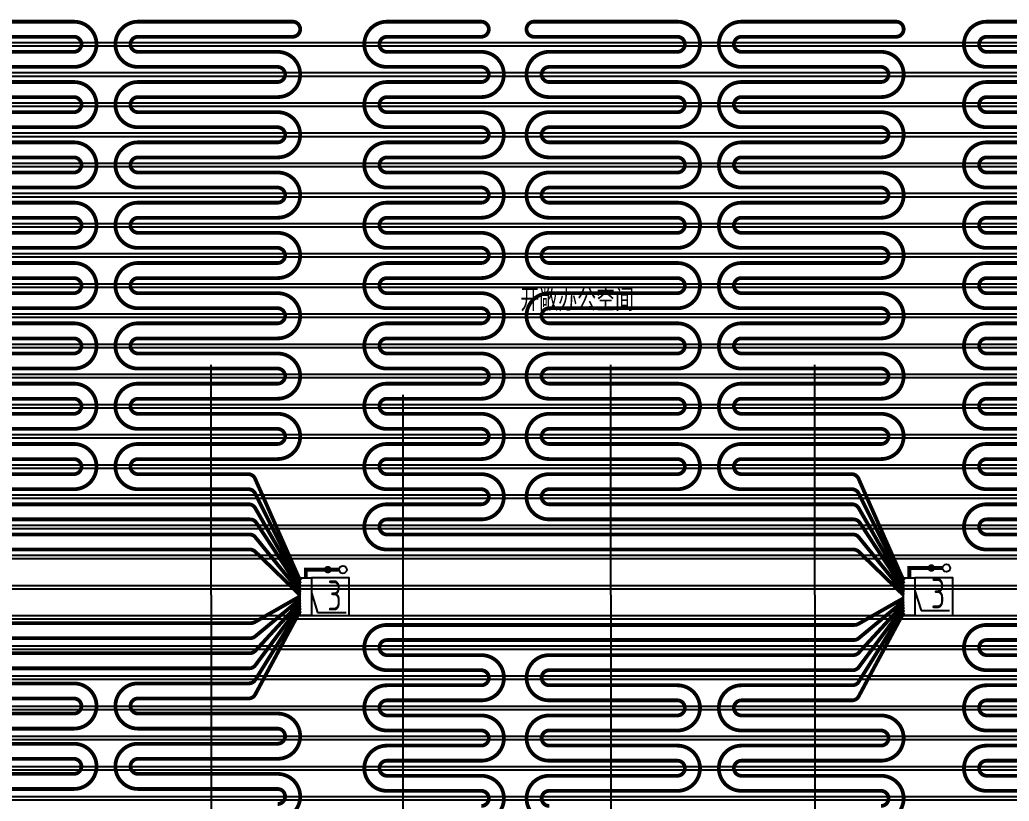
# Model space of a CAD drawing. Extents: x 2430460 to 2514560, y -608375 to -364775.
# Drawn here: x 2463365 to 2476481, y -463306 to -452943 of the extents above; entities that cross this region are included whole.
import ezdxf

# ---------------------------------------------------------------- set-up
doc = ezdxf.new("R2010")
doc.units = 0
doc.header["$LTSCALE"] = 1000
doc.header["$MEASUREMENT"] = 0
doc.linetypes.add('DASH', pattern=[0.35, 0.25, -0.1])
doc.layers.add('A-FLOR-IDEN', color=7, linetype='Continuous', lineweight=20)
for name, color, linetype in [('COLUMN', 9, 'Continuous'), ('EQ-采暖分集水器', 7, 'Continuous'), ('PIPE-地暖供', 4, 'Continuous'), ('PIPE-暖供水', 3, 'Continuous'), ('VPIPE-暖供水', 3, 'Continuous'), ('VPIPE-暖回水', 2, 'Continuous'), ('木龙骨', 23, 'Continuous')]:
    doc.layers.add(name, color=color, linetype=linetype)
doc.styles.add('26#标准$0$TSSD_REIN', font='Tssdeng.shx', dxfattribs={"width": 0.7, "bigfont": 'tssdchn.shx'})
doc.styles.add('ROS', font='simhei.ttf', dxfattribs={"width": 0.7})

# ---------------------------------------------------------------- blocks, each defined once
blk = doc.blocks.new('_FZHK')
blk.add_lwpolyline([(-0.5, -0.5), (0.5, -0.5), (0.5, 0.5), (-0.5, 0.5)], close=True)
blk = doc.blocks.new('A$C5D18424C')
at = {"layer": 'COLUMN', "xscale": 499.999023350887, "yscale": 500, "zscale": 500, "rotation": 90}
for p in [(-16300, 3310), (-8300, 3310)]:
    blk.add_blockref('_FZHK', p, dxfattribs=at)
at = {"layer": 'A-FLOR-IDEN', "style": 'ROS', "width": 0.7}
blk.add_text('开敞办公空间', height=262.87, dxfattribs=at).set_placement((-13781.3, 7125.8))

msp = doc.modelspace()

# ---------------------------------------------------------------- hatches: boundary and pattern name
at = {"layer": 'PIPE-暖供水', "linetype": 'Continuous'}
for points in [[(2467157, -460234.6), (2467157, -460209.6), (2467132, -460209.6)], [(2467157, -460234.6), (2467132, -460234.6), (2467132, -460209.6)], [(2475157, -460213.4), (2475157, -460188.4), (2475132, -460188.4)], [(2475157, -460213.4), (2475132, -460213.4), (2475132, -460188.4)]]:
    msp.add_hatch(color=256, dxfattribs=at).paths.add_polyline_path(points)
at = {"layer": 'VPIPE-暖回水', "linetype": 'DASH'}
for points in [[(2467498.9, -460234.6), (2467497.8, -460224.2), (2467494.6, -460214.3), (2467489.3, -460205.2), (2467482.3, -460197.5), (2467473.9, -460191.3), (2467464.3, -460187.1), (2467454.1, -460184.9), (2467443.7, -460184.9), (2467433.4, -460187.1), (2467423.9, -460191.3), (2467415.4, -460197.5), (2467408.4, -460205.2), (2467403.2, -460214.3), (2467400, -460224.2), (2467398.9, -460234.6), (2467400, -460245), (2467403.2, -460255), (2467408.4, -460264), (2467415.4, -460271.8), (2467423.9, -460277.9), (2467433.4, -460282.2), (2467443.7, -460284.3), (2467454.1, -460284.3), (2467464.3, -460282.2), (2467473.9, -460277.9), (2467482.3, -460271.8), (2467489.3, -460264), (2467494.6, -460255), (2467497.8, -460245)], [(2475498.9, -460213.4), (2475497.8, -460203), (2475494.6, -460193.1), (2475489.3, -460184.1), (2475482.3, -460176.3), (2475473.9, -460170.1), (2475464.3, -460165.9), (2475454.1, -460163.7), (2475443.7, -460163.7), (2475433.4, -460165.9), (2475423.9, -460170.1), (2475415.4, -460176.3), (2475408.4, -460184.1), (2475403.2, -460193.1), (2475400, -460203), (2475398.9, -460213.4), (2475400, -460223.8), (2475403.2, -460233.8), (2475408.4, -460242.8), (2475415.4, -460250.6), (2475423.9, -460256.7), (2475433.4, -460261), (2475443.7, -460263.2), (2475454.1, -460263.2), (2475464.3, -460261), (2475473.9, -460256.7), (2475482.3, -460250.6), (2475489.3, -460242.8), (2475494.6, -460233.8), (2475497.8, -460223.8)]]:
    msp.add_hatch(color=256, dxfattribs=at).paths.add_polyline_path(points)

# ---------------------------------------------------------------- linework, layer by layer
for p, q in [((2465913.9, -469539.5), (2465902.6, -457518.3)), ((2471211.2, -469539.5), (2471199.9, -457518.3)), ((2473913.9, -469539.5), (2473902.6, -457518.3)), ((2468448.3, -469539.5), (2468448.3, -457918.3)), ((2475232, -460514.4), (2475312.2, -460774.8)), ((2475232, -460514.4), (2475312.2, -460774.8)), ((2467232, -460543.3), (2467312.2, -460803.7)), ((2467232, -460543.3), (2467312.2, -460803.7)), ((2475312.2, -460774.8), (2475690.4, -460774.8)), ((2475312.2, -460774.8), (2475690.4, -460774.8)), ((2467312.2, -460803.7), (2467690.4, -460803.7)), ((2467312.2, -460803.7), (2467690.4, -460803.7))]:
    msp.add_line(p, q)
at = {"layer": 'EQ-采暖分集水器'}
for p, q in [((2467082, -460843.3), (2467082, -460343.3)), ((2467082, -460343.3), (2467232, -460343.3)), ((2467082, -460843.3), (2467082, -460343.3)), ((2467082, -460343.3), (2467232, -460343.3)), ((2467082, -460843.3), (2467082, -460343.3)), ((2467082, -460343.3), (2467232, -460343.3)), ((2467082, -460843.3), (2467082, -460343.3)), ((2467082, -460343.3), (2467232, -460343.3)), ((2467232, -460343.3), (2467232, -460843.3)), ((2467232, -460343.3), (2467232, -460843.3)), ((2467232, -460343.3), (2467232, -460843.3)), ((2467232, -460343.3), (2467232, -460843.3)), ((2475082, -460843.3), (2475082, -460343.3)), ((2475082, -460343.3), (2475232, -460343.3)), ((2475082, -460843.3), (2475082, -460343.3)), ((2475082, -460343.3), (2475232, -460343.3)), ((2475082, -460843.3), (2475082, -460343.3)), ((2475082, -460343.3), (2475232, -460343.3)), ((2475082, -460843.3), (2475082, -460343.3)), ((2475082, -460343.3), (2475232, -460343.3)), ((2475232, -460343.3), (2475232, -460843.3)), ((2475232, -460343.3), (2475232, -460843.3)), ((2475232, -460343.3), (2475232, -460843.3)), ((2475232, -460343.3), (2475232, -460843.3)), ((2467232, -460843.3), (2467082, -460843.3)), ((2467232, -460843.3), (2467082, -460843.3)), ((2467232, -460843.3), (2467082, -460843.3)), ((2467232, -460843.3), (2467082, -460843.3)), ((2475232, -460843.3), (2475082, -460843.3)), ((2475232, -460843.3), (2475082, -460843.3)), ((2475232, -460843.3), (2475082, -460843.3)), ((2475232, -460843.3), (2475082, -460843.3))]:
    msp.add_line(p, q, dxfattribs=at)
at = {"layer": 'PIPE-地暖供', "const_width": 50}
for points in [[(2462182, -452968.3), (2464082, -452968.3, -0.4142136), (2464382, -453268.3, -0.4142136), (2464082, -453568.3), (2462382, -453568.3, 0.4142136)], [(2467082, -460420.2), (2466484.9, -459223.6, 0.2842915), (2466395.4, -459168.3), (2464932, -459168.3, -0.4142136), (2464632, -458868.3, -0.4142136), (2464932, -458568.3), (2466782, -458568.3, 0.4142136), (2466882, -458468.3, 0.4142136), (2466782, -458368.3), (2464932, -458368.3, -0.4142136), (2464632, -458068.3, -0.4142136), (2464932, -457768.3), (2466782, -457768.3, 0.4142136), (2466882, -457668.3, 0.4142136), (2466782, -457568.3), (2464932, -457568.3, -0.4142136), (2464632, -457268.3, -0.4142136), (2464932, -456968.3), (2466782, -456968.3, 0.4142136), (2466882, -456868.3, 0.4142136), (2466782, -456768.3), (2464932, -456768.3, -0.4142136), (2464632, -456468.3, -0.4142136), (2464932, -456168.3), (2466782, -456168.3, 0.4142136), (2466882, -456068.3, 0.4142136), (2466782, -455968.3), (2464932, -455968.3, -0.4142136), (2464632, -455668.3, -0.4142136), (2464932, -455368.3), (2466782, -455368.3, 0.4142136), (2466882, -455268.3, 0.4142136), (2466782, -455168.3), (2464932, -455168.3, -0.4142136), (2464632, -454868.3, -0.4142136), (2464932, -454568.3), (2466782, -454568.3, 0.4142136), (2466882, -454468.3, 0.4142136), (2466782, -454368.3), (2464932, -454368.3, -0.4142136), (2464632, -454068.3, -0.4142136), (2464932, -453768.3), (2466782, -453768.3, 0.4142136), (2466882, -453668.3, 0.4142136), (2466782, -453568.3), (2464932, -453568.3, -0.4142136), (2464632, -453268.3, -0.4142136), (2464932, -452968.3), (2466982, -452968.3, -0.4142136), (2467082, -453068.3), (2467082, -453068.3, -0.4142136), (2466982, -453168.3), (2464932, -453168.3, 0.4142136), (2464832, -453268.3, 0.4142136), (2464932, -453368.3), (2466782, -453368.3, -0.4142136), (2467082, -453668.3, -0.4142136), (2466782, -453968.3), (2464932, -453968.3, 0.4142136), (2464832, -454068.3, 0.4142136), (2464932, -454168.3), (2466782, -454168.3, -0.4142136), (2467082, -454468.3, -0.4142136), (2466782, -454768.3), (2464932, -454768.3, 0.4142136), (2464832, -454868.3, 0.4142136), (2464932, -454968.3), (2466782, -454968.3, -0.4142136), (2467082, -455268.3, -0.4142136), (2466782, -455568.3), (2464932, -455568.3, 0.4142136), (2464832, -455668.3, 0.4142136), (2464932, -455768.3), (2466782, -455768.3, -0.4142136), (2467082, -456068.3, -0.4142136), (2466782, -456368.3), (2464932, -456368.3, 0.4142136), (2464832, -456468.3, 0.4142136), (2464932, -456568.3), (2466782, -456568.3, -0.4142136), (2467082, -456868.3, -0.4142136), (2466782, -457168.3), (2464932, -457168.3, 0.4142136), (2464832, -457268.3, 0.4142136), (2464932, -457368.3), (2466782, -457368.3, -0.4142136), (2467082, -457668.3, -0.4142136), (2466782, -457968.3), (2464932, -457968.3, 0.4142136), (2464832, -458068.3, 0.4142136), (2464932, -458168.3), (2466782, -458168.3, -0.4142136), (2467082, -458468.3, -0.4142136), (2466782, -458768.3), (2464932, -458768.3, 0.4142136), (2464832, -458868.3, 0.4142136), (2464932, -458968.3), (2466392.1, -458968.3, -0.2969502), (2466483.6, -459027.8), (2467082, -460381.7)], [(2475082, -460574), (2474486.4, -459996.5, 0.1949108), (2474416.7, -459968.3), (2468232, -459968.3, -0.4142136), (2467932, -459668.3, -0.4142136), (2468232, -459368.3), (2469482, -459368.3, 0.4142136), (2469582, -459268.3, 0.4142136), (2469482, -459168.3), (2468232, -459168.3, -0.4142136), (2467932, -458868.3, -0.4142136), (2468232, -458568.3), (2469482, -458568.3, 0.4142136), (2469582, -458468.3, 0.4142136), (2469482, -458368.3), (2468232, -458368.3, -0.4142136), (2467932, -458068.3, -0.4142136), (2468232, -457768.3), (2469482, -457768.3, 0.4142136), (2469582, -457668.3, 0.4142136), (2469482, -457568.3), (2468232, -457568.3, -0.4142136), (2467932, -457268.3, -0.4142136), (2468232, -456968.3), (2469482, -456968.3, 0.4142136), (2469582, -456868.3, 0.4142136), (2469482, -456768.3), (2468232, -456768.3, -0.4142136), (2467932, -456468.3, -0.4142136), (2468232, -456168.3), (2469482, -456168.3, 0.4142136), (2469582, -456068.3, 0.4142136), (2469482, -455968.3), (2468232, -455968.3, -0.4142136), (2467932, -455668.3, -0.4142136), (2468232, -455368.3), (2469482, -455368.3, 0.4142136), (2469582, -455268.3, 0.4142136), (2469482, -455168.3), (2468232, -455168.3, -0.4142136), (2467932, -454868.3, -0.4142136), (2468232, -454568.3), (2469482, -454568.3, 0.4142136), (2469582, -454468.3, 0.4142136), (2469482, -454368.3), (2468232, -454368.3, -0.4142136), (2467932, -454068.3, -0.4142136), (2468232, -453768.3), (2469482, -453768.3, 0.4142136), (2469582, -453668.3, 0.4142136), (2469482, -453568.3), (2468232, -453568.3, -0.4142136), (2467932, -453268.3, -0.4142136), (2468232, -452968.3), (2469482, -452968.3, -0.4142136), (2469582, -453068.3, -0.4142136), (2469482, -453168.3), (2468232, -453168.3, 0.4142136), (2468132, -453268.3, 0.4142136), (2468232, -453368.3), (2469482, -453368.3, -0.4142136), (2469782, -453668.3, -0.4142136), (2469482, -453968.3), (2468232, -453968.3, 0.4142136), (2468132, -454068.3, 0.4142136), (2468232, -454168.3), (2469482, -454168.3, -0.4142136), (2469782, -454468.3, -0.4142136), (2469482, -454768.3), (2468232, -454768.3, 0.4142136), (2468132, -454868.3, 0.4142136), (2468232, -454968.3), (2469482, -454968.3, -0.4142136), (2469782, -455268.3, -0.4142136), (2469482, -455568.3), (2468232, -455568.3, 0.4142136), (2468132, -455668.3, 0.4142136), (2468232, -455768.3), (2469482, -455768.3, -0.4142136), (2469782, -456068.3, -0.4142136), (2469482, -456368.3), (2468232, -456368.3, 0.4142136), (2468132, -456468.3, 0.4142136), (2468232, -456568.3), (2469482, -456568.3, -0.4142136), (2469782, -456868.3, -0.4142136), (2469482, -457168.3), (2468232, -457168.3, 0.4142136), (2468132, -457268.3, 0.4142136), (2468232, -457368.3), (2469482, -457368.3, -0.4142136), (2469782, -457668.3, -0.4142136), (2469482, -457968.3), (2468232, -457968.3, 0.4142136), (2468132, -458068.3, 0.4142136), (2468232, -458168.3), (2469482, -458168.3, -0.4142136), (2469782, -458468.3, -0.4142136), (2469482, -458768.3), (2468232, -458768.3, 0.4142136), (2468132, -458868.3, 0.4142136), (2468232, -458968.3), (2469482, -458968.3, -0.4142136), (2469782, -459268.3, -0.4142136), (2469482, -459568.3), (2468232, -459568.3, 0.4142136), (2468132, -459668.3, 0.4142136), (2468232, -459768.3), (2474409.7, -459768.3, -0.2255798), (2474487.3, -459805.1), (2475082, -460535.6)], [(2475082, -460497.1), (2474500.6, -459613.3, 0.2523931), (2474417, -459568.3), (2470382, -459568.3, -0.4142136), (2470082, -459268.3, -0.4142136), (2470382, -458968.3), (2472082, -458968.3, 0.4142136), (2472182, -458868.3, 0.4142136), (2472082, -458768.3), (2470382, -458768.3, -0.4142136), (2470082, -458468.3, -0.4142136), (2470382, -458168.3), (2472082, -458168.3, 0.4142136), (2472182, -458068.3, 0.4142136), (2472082, -457968.3), (2470382, -457968.3, -0.4142136), (2470082, -457668.3, -0.4142136), (2470382, -457368.3), (2472082, -457368.3, 0.4142136), (2472182, -457268.3, 0.4142136), (2472082, -457168.3), (2470382, -457168.3, -0.4142136), (2470082, -456868.3, -0.4142136), (2470382, -456568.3), (2472082, -456568.3, 0.4142136), (2472182, -456468.3, 0.4142136), (2472082, -456368.3), (2470382, -456368.3, -0.4142136), (2470082, -456068.3, -0.4142136), (2470382, -455768.3), (2472082, -455768.3, 0.4142136), (2472182, -455668.3, 0.4142136), (2472082, -455568.3), (2470382, -455568.3, -0.4142136), (2470082, -455268.3, -0.4142136), (2470382, -454968.3), (2472082, -454968.3, 0.4142136), (2472182, -454868.3, 0.4142136), (2472082, -454768.3), (2470382, -454768.3, -0.4142136), (2470082, -454468.3, -0.4142136), (2470382, -454168.3), (2472082, -454168.3, 0.4142136), (2472182, -454068.3, 0.4142136), (2472082, -453968.3), (2470382, -453968.3, -0.4142136), (2470082, -453668.3, -0.4142136), (2470382, -453368.3), (2472082, -453368.3, 0.4142136), (2472182, -453268.3, 0.4142136), (2472082, -453168.3), (2470182, -453168.3, -0.4142136), (2470082, -453068.3), (2470082, -453068.3, -0.4142136), (2470182, -452968.3), (2472082, -452968.3, -0.4142136), (2472382, -453268.3, -0.4142136), (2472082, -453568.3), (2470382, -453568.3, 0.4142136), (2470282, -453668.3, 0.4142136), (2470382, -453768.3), (2472082, -453768.3, -0.4142136), (2472382, -454068.3, -0.4142136), (2472082, -454368.3), (2470382, -454368.3, 0.4142136), (2470282, -454468.3, 0.4142136), (2470382, -454568.3), (2472082, -454568.3, -0.4142136), (2472382, -454868.3, -0.4142136), (2472082, -455168.3), (2470382, -455168.3, 0.4142136), (2470282, -455268.3, 0.4142136), (2470382, -455368.3), (2472082, -455368.3, -0.4142136), (2472382, -455668.3, -0.4142136), (2472082, -455968.3), (2470382, -455968.3, 0.4142136), (2470282, -456068.3, 0.4142136), (2470382, -456168.3), (2472082, -456168.3, -0.4142136), (2472382, -456468.3, -0.4142136), (2472082, -456768.3), (2470382, -456768.3, 0.4142136), (2470282, -456868.3, 0.4142136), (2470382, -456968.3), (2472082, -456968.3, -0.4142136), (2472382, -457268.3, -0.4142136), (2472082, -457568.3), (2470382, -457568.3, 0.4142136), (2470282, -457668.3, 0.4142136), (2470382, -457768.3), (2472082, -457768.3, -0.4142136), (2472382, -458068.3, -0.4142136), (2472082, -458368.3), (2470382, -458368.3, 0.4142136), (2470282, -458468.3, 0.4142136), (2470382, -458568.3), (2472082, -458568.3, -0.4142136), (2472382, -458868.3, -0.4142136), (2472082, -459168.3), (2470382, -459168.3, 0.4142136), (2470282, -459268.3, 0.4142136), (2470382, -459368.3), (2474399.3, -459368.3, -0.2688361), (2474486.1, -459418.6), (2475082, -460458.7)], [(2475082, -460420.2), (2474484.9, -459223.6, 0.2842915), (2474395.4, -459168.3), (2472932, -459168.3, -0.4142136), (2472632, -458868.3, -0.4142136), (2472932, -458568.3), (2474782, -458568.3, 0.4142136), (2474882, -458468.3, 0.4142136), (2474782, -458368.3), (2472932, -458368.3, -0.4142136), (2472632, -458068.3, -0.4142136), (2472932, -457768.3), (2474782, -457768.3, 0.4142136), (2474882, -457668.3, 0.4142136), (2474782, -457568.3), (2472932, -457568.3, -0.4142136), (2472632, -457268.3, -0.4142136), (2472932, -456968.3), (2474782, -456968.3, 0.4142136), (2474882, -456868.3, 0.4142136), (2474782, -456768.3), (2472932, -456768.3, -0.4142136), (2472632, -456468.3, -0.4142136), (2472932, -456168.3), (2474782, -456168.3, 0.4142136), (2474882, -456068.3, 0.4142136), (2474782, -455968.3), (2472932, -455968.3, -0.4142136), (2472632, -455668.3, -0.4142136), (2472932, -455368.3), (2474782, -455368.3, 0.4142136), (2474882, -455268.3, 0.4142136), (2474782, -455168.3), (2472932, -455168.3, -0.4142136), (2472632, -454868.3, -0.4142136), (2472932, -454568.3), (2474782, -454568.3, 0.4142136), (2474882, -454468.3, 0.4142136), (2474782, -454368.3), (2472932, -454368.3, -0.4142136), (2472632, -454068.3, -0.4142136), (2472932, -453768.3), (2474782, -453768.3, 0.4142136), (2474882, -453668.3, 0.4142136), (2474782, -453568.3), (2472932, -453568.3, -0.4142136), (2472632, -453268.3, -0.4142136), (2472932, -452968.3), (2474982, -452968.3, -0.4142136), (2475082, -453068.3), (2475082, -453068.3, -0.4142136), (2474982, -453168.3), (2472932, -453168.3, 0.4142136), (2472832, -453268.3, 0.4142136), (2472932, -453368.3), (2474782, -453368.3, -0.4142136), (2475082, -453668.3, -0.4142136), (2474782, -453968.3), (2472932, -453968.3, 0.4142136), (2472832, -454068.3, 0.4142136), (2472932, -454168.3), (2474782, -454168.3, -0.4142136), (2475082, -454468.3, -0.4142136), (2474782, -454768.3), (2472932, -454768.3, 0.4142136), (2472832, -454868.3, 0.4142136), (2472932, -454968.3), (2474782, -454968.3, -0.4142136), (2475082, -455268.3, -0.4142136), (2474782, -455568.3), (2472932, -455568.3, 0.4142136), (2472832, -455668.3, 0.4142136), (2472932, -455768.3), (2474782, -455768.3, -0.4142136), (2475082, -456068.3, -0.4142136), (2474782, -456368.3), (2472932, -456368.3, 0.4142136), (2472832, -456468.3, 0.4142136), (2472932, -456568.3), (2474782, -456568.3, -0.4142136), (2475082, -456868.3, -0.4142136), (2474782, -457168.3), (2472932, -457168.3, 0.4142136), (2472832, -457268.3, 0.4142136), (2472932, -457368.3), (2474782, -457368.3, -0.4142136), (2475082, -457668.3, -0.4142136), (2474782, -457968.3), (2472932, -457968.3, 0.4142136), (2472832, -458068.3, 0.4142136), (2472932, -458168.3), (2474782, -458168.3, -0.4142136), (2475082, -458468.3, -0.4142136), (2474782, -458768.3), (2472932, -458768.3, 0.4142136), (2472832, -458868.3, 0.4142136), (2472932, -458968.3), (2474392.1, -458968.3, -0.2969502), (2474483.6, -459027.8), (2475082, -460381.7)], [(2477432, -453568.3), (2476182, -453568.3, -0.4142136), (2475882, -453268.3, -0.4142136), (2476182, -452968.3), (2477432, -452968.3, -0.4142136)], [(2462382, -453368.3), (2464082, -453368.3, 0.4142136), (2464182, -453268.3, 0.4142136), (2464082, -453168.3), (2462182, -453168.3, -0.4142136)], [(2477432, -453168.3), (2476182, -453168.3, 0.4142136), (2476082, -453268.3, 0.4142136), (2476182, -453368.3), (2477432, -453368.3, -0.4142136)], [(2462382, -453768.3), (2464082, -453768.3, -0.4142136), (2464382, -454068.3, -0.4142136), (2464082, -454368.3), (2462382, -454368.3, 0.4142136)], [(2477432, -454368.3), (2476182, -454368.3, -0.4142136), (2475882, -454068.3, -0.4142136), (2476182, -453768.3), (2477432, -453768.3, 0.4142136)], [(2462382, -454168.3), (2464082, -454168.3, 0.4142136), (2464182, -454068.3, 0.4142136), (2464082, -453968.3), (2462382, -453968.3, -0.4142136)], [(2477432, -453968.3), (2476182, -453968.3, 0.4142136), (2476082, -454068.3, 0.4142136), (2476182, -454168.3), (2477432, -454168.3, -0.4142136)], [(2462382, -454568.3), (2464082, -454568.3, -0.4142136), (2464382, -454868.3, -0.4142136), (2464082, -455168.3), (2462382, -455168.3, 0.4142136)], [(2477432, -455168.3), (2476182, -455168.3, -0.4142136), (2475882, -454868.3, -0.4142136), (2476182, -454568.3), (2477432, -454568.3, 0.4142136)], [(2462382, -454968.3), (2464082, -454968.3, 0.4142136), (2464182, -454868.3, 0.4142136), (2464082, -454768.3), (2462382, -454768.3, -0.4142136)], [(2477432, -454768.3), (2476182, -454768.3, 0.4142136), (2476082, -454868.3, 0.4142136), (2476182, -454968.3), (2477432, -454968.3, -0.4142136)], [(2462382, -455368.3), (2464082, -455368.3, -0.4142136), (2464382, -455668.3, -0.4142136), (2464082, -455968.3), (2462382, -455968.3, 0.4142136)], [(2477432, -455968.3), (2476182, -455968.3, -0.4142136), (2475882, -455668.3, -0.4142136), (2476182, -455368.3), (2477432, -455368.3, 0.4142136)], [(2462382, -455768.3), (2464082, -455768.3, 0.4142136), (2464182, -455668.3, 0.4142136), (2464082, -455568.3), (2462382, -455568.3, -0.4142136)], [(2477432, -455568.3), (2476182, -455568.3, 0.4142136), (2476082, -455668.3, 0.4142136), (2476182, -455768.3), (2477432, -455768.3, -0.4142136)], [(2462382, -456168.3), (2464082, -456168.3, -0.4142136), (2464382, -456468.3, -0.4142136), (2464082, -456768.3), (2462382, -456768.3, 0.4142136)], [(2477432, -456768.3), (2476182, -456768.3, -0.4142136), (2475882, -456468.3, -0.4142136), (2476182, -456168.3), (2477432, -456168.3, 0.4142136)], [(2462382, -456568.3), (2464082, -456568.3, 0.4142136), (2464182, -456468.3, 0.4142136), (2464082, -456368.3), (2462382, -456368.3, -0.4142136)], [(2477432, -456368.3), (2476182, -456368.3, 0.4142136), (2476082, -456468.3, 0.4142136), (2476182, -456568.3), (2477432, -456568.3, -0.4142136)], [(2462382, -456968.3), (2464082, -456968.3, -0.4142136), (2464382, -457268.3, -0.4142136), (2464082, -457568.3), (2462382, -457568.3, 0.4142136)], [(2477432, -457568.3), (2476182, -457568.3, -0.4142136), (2475882, -457268.3, -0.4142136), (2476182, -456968.3), (2477432, -456968.3, 0.4142136)], [(2462382, -457368.3), (2464082, -457368.3, 0.4142136), (2464182, -457268.3, 0.4142136), (2464082, -457168.3), (2462382, -457168.3, -0.4142136)], [(2477432, -457168.3), (2476182, -457168.3, 0.4142136), (2476082, -457268.3, 0.4142136), (2476182, -457368.3), (2477432, -457368.3, -0.4142136)], [(2462382, -457768.3), (2464082, -457768.3, -0.4142136), (2464382, -458068.3, -0.4142136), (2464082, -458368.3), (2462382, -458368.3, 0.4142136)], [(2477432, -458368.3), (2476182, -458368.3, -0.4142136), (2475882, -458068.3, -0.4142136), (2476182, -457768.3), (2477432, -457768.3, 0.4142136)], [(2462382, -458168.3), (2464082, -458168.3, 0.4142136), (2464182, -458068.3, 0.4142136), (2464082, -457968.3), (2462382, -457968.3, -0.4142136)], [(2477432, -457968.3), (2476182, -457968.3, 0.4142136), (2476082, -458068.3, 0.4142136), (2476182, -458168.3), (2477432, -458168.3, -0.4142136)], [(2462382, -458568.3), (2464082, -458568.3, -0.4142136), (2464382, -458868.3, -0.4142136), (2464082, -459168.3), (2462382, -459168.3, 0.4142136)], [(2477432, -459168.3), (2476182, -459168.3, -0.4142136), (2475882, -458868.3, -0.4142136), (2476182, -458568.3), (2477432, -458568.3, 0.4142136)], [(2462382, -458968.3), (2464082, -458968.3, 0.4142136), (2464182, -458868.3, 0.4142136), (2464082, -458768.3), (2462382, -458768.3, -0.4142136)], [(2477432, -458768.3), (2476182, -458768.3, 0.4142136), (2476082, -458868.3, 0.4142136), (2476182, -458968.3), (2477432, -458968.3, -0.4142136)], [(2462382, -459368.3), (2466399.3, -459368.3, -0.2688361), (2466486.1, -459418.6), (2467082, -460458.7)], [(2482164.1, -459968.3), (2476182, -459968.3, -0.4142136), (2475882, -459668.3, -0.4142136), (2476182, -459368.3), (2477432, -459368.3, 0.4142136)], [(2467082, -460497.1), (2466500.6, -459613.3, 0.2523931), (2466417, -459568.3), (2462382, -459568.3, -0.4142136)], [(2477432, -459568.3), (2476182, -459568.3, 0.4142136), (2476082, -459668.3, 0.4142136), (2476182, -459768.3), (2482157.9, -459768.3, -0.1963999)], [(2460232, -459768.3), (2466409.7, -459768.3, -0.2255798), (2466487.3, -459805.1), (2467082, -460535.6)], [(2467082, -460574), (2466486.4, -459996.5, 0.1949108), (2466416.7, -459968.3), (2460232, -459968.3, -0.4142136)], [(2467082, -460587.5), (2466480.3, -460930.2, -0.1301451), (2466430.8, -460943.3), (2460232, -460943.3, 0.4142136)], [(2460232, -461143.3), (2466421.2, -461143.3, 0.1746462), (2466485, -461120.3), (2467082, -460626)], [(2467082, -460664.4), (2466487, -461311, -0.2097172), (2466413.4, -461343.3), (2462383, -461343.3, 0.4142136)], [(2475082, -460612.5), (2474480.3, -460955.2, -0.1301451), (2474430.8, -460968.3), (2468232, -460968.3, 0.4142136), (2467932, -461268.3, 0.4142136), (2468232, -461568.3), (2469483, -461568.3, -0.4142136), (2469583, -461668.3, -0.4142136), (2469483, -461768.3), (2468232, -461768.3, 0.4142136), (2467932, -462068.3, 0.4142136), (2468232, -462368.3), (2469483, -462368.3, -0.4142136), (2469583, -462468.3, -0.4142136), (2469483, -462568.3), (2468232, -462568.3, 0.4142136), (2467932, -462868.3, 0.4142136), (2468232, -463168.3), (2469483, -463168.3, -0.4142136), (2469583, -463268.3, -0.4142136), (2469483, -463368.3)], [(2469483, -463568.3, 0.4142136), (2469783, -463268.3, 0.4142136), (2469483, -462968.3), (2468232, -462968.3, -0.4142136), (2468132, -462868.3, -0.4142136), (2468232, -462768.3), (2469483, -462768.3, 0.4142136), (2469783, -462468.3, 0.4142136), (2469483, -462168.3), (2468232, -462168.3, -0.4142136), (2468132, -462068.3, -0.4142136), (2468232, -461968.3), (2469483, -461968.3, 0.4142136), (2469783, -461668.3, 0.4142136), (2469483, -461368.3), (2468232, -461368.3, -0.4142136), (2468132, -461268.3, -0.4142136), (2468232, -461168.3), (2474421.2, -461168.3, 0.1746462), (2474485, -461145.3), (2475082, -460651)], [(2462383, -461543.3), (2466407, -461543.3, 0.2371885), (2466487.3, -461502.9), (2467082, -460702.9)], [(2467082, -460741.3), (2466486.6, -461696.2, -0.258874), (2466401.8, -461743.3), (2464932, -461743.3, 0.4142136), (2464632, -462043.3, 0.4142136), (2464932, -462343.3), (2466782, -462343.3, -0.4142136), (2466882, -462443.3, -0.4142136), (2466782, -462543.3), (2464932, -462543.3, 0.4142136), (2464632, -462843.3, 0.4142136), (2464932, -463143.3), (2466782, -463143.3, -0.4142136), (2466882, -463243.3, -0.4142136), (2466782, -463343.3)], [(2466782, -463543.3, 0.4142136), (2467082, -463243.3, 0.4142136), (2466782, -462943.3), (2464932, -462943.3, -0.4142136), (2464832, -462843.3, -0.4142136), (2464932, -462743.3), (2466782, -462743.3, 0.4142136), (2467082, -462443.3, 0.4142136), (2466782, -462143.3), (2464932, -462143.3, -0.4142136), (2464832, -462043.3, -0.4142136), (2464932, -461943.3), (2466397.5, -461943.3, 0.2762251), (2466485.6, -461890.6), (2467082, -460779.8)], [(2475082, -460689.4), (2474487, -461336, -0.2097172), (2474413.4, -461368.3), (2470383, -461368.3, 0.4142136), (2470083, -461668.3, 0.4142136), (2470383, -461968.3), (2472082, -461968.3, -0.4142136), (2472182, -462068.3, -0.4142136), (2472082, -462168.3), (2470383, -462168.3, 0.4142136), (2470083, -462468.3, 0.4142136), (2470383, -462768.3), (2472082, -462768.3, -0.4142136), (2472182, -462868.3, -0.4142136), (2472082, -462968.3), (2470383, -462968.3, 0.4142136), (2470083, -463268.3, 0.4142136), (2470383, -463568.3)], [(2470383, -463368.3, -0.4142136), (2470283, -463268.3, -0.4142136), (2470383, -463168.3), (2472082, -463168.3, 0.4142136), (2472382, -462868.3, 0.4142136), (2472082, -462568.3), (2470383, -462568.3, -0.4142136), (2470283, -462468.3, -0.4142136), (2470383, -462368.3), (2472082, -462368.3, 0.4142136), (2472382, -462068.3, 0.4142136), (2472082, -461768.3), (2470383, -461768.3, -0.4142136), (2470283, -461668.3, -0.4142136), (2470383, -461568.3), (2474407, -461568.3, 0.2371885), (2474487.3, -461527.9), (2475082, -460727.9)], [(2475082, -460766.3), (2474486.6, -461721.2, -0.258874), (2474401.8, -461768.3), (2472932, -461768.3, 0.4142136), (2472632, -462068.3, 0.4142136), (2472932, -462368.3), (2474782, -462368.3, -0.4142136), (2474882, -462468.3, -0.4142136), (2474782, -462568.3), (2472932, -462568.3, 0.4142136), (2472632, -462868.3, 0.4142136), (2472932, -463168.3), (2474782, -463168.3, -0.4142136), (2474882, -463268.3, -0.4142136), (2474782, -463368.3)], [(2474782, -463568.3, 0.4142136), (2475082, -463268.3, 0.4142136), (2474782, -462968.3), (2472932, -462968.3, -0.4142136), (2472832, -462868.3, -0.4142136), (2472932, -462768.3), (2474782, -462768.3, 0.4142136), (2475082, -462468.3, 0.4142136), (2474782, -462168.3), (2472932, -462168.3, -0.4142136), (2472832, -462068.3, -0.4142136), (2472932, -461968.3), (2474397.5, -461968.3, 0.2762251), (2474485.6, -461915.6), (2475082, -460804.8)], [(2481808.1, -460968.3), (2476182, -460968.3, 0.4142136), (2475882, -461268.3, 0.4142136), (2476182, -461568.3), (2477433, -461568.3, -0.4142136)], [(2477433, -461368.3), (2476182, -461368.3, -0.4142136), (2476082, -461268.3, -0.4142136), (2476182, -461168.3), (2481971, -461168.3, 0.1060132)], [(2462383, -462343.3), (2464082, -462343.3, 0.4142136), (2464382, -462043.3, 0.4142136), (2464082, -461743.3), (2462383, -461743.3, -0.4142136)], [(2477433, -461768.3), (2476182, -461768.3, 0.4142136), (2475882, -462068.3, 0.4142136), (2476182, -462368.3), (2477433, -462368.3, -0.4142136)], [(2462383, -461943.3), (2464082, -461943.3, -0.4142136), (2464182, -462043.3, -0.4142136), (2464082, -462143.3), (2462383, -462143.3, 0.4142136)], [(2477433, -462168.3), (2476182, -462168.3, -0.4142136), (2476082, -462068.3, -0.4142136), (2476182, -461968.3), (2477433, -461968.3, 0.4142136)], [(2462383, -463143.3), (2464082, -463143.3, 0.4142136), (2464382, -462843.3, 0.4142136), (2464082, -462543.3), (2462383, -462543.3, -0.4142136)], [(2477433, -462568.3), (2476182, -462568.3, 0.4142136), (2475882, -462868.3, 0.4142136), (2476182, -463168.3), (2477433, -463168.3, -0.4142136)], [(2462383, -462743.3), (2464082, -462743.3, -0.4142136), (2464182, -462843.3, -0.4142136), (2464082, -462943.3), (2462383, -462943.3, 0.4142136)], [(2477433, -462968.3), (2476182, -462968.3, -0.4142136), (2476082, -462868.3, -0.4142136), (2476182, -462768.3), (2477433, -462768.3, 0.4142136)]]:
    msp.add_lwpolyline(points, format="xyb", dxfattribs=at)
at = {"layer": 'PIPE-暖供水', "linetype": 'Continuous', "const_width": 50}
for points in [[(2467598.9, -460234.6), (2467157, -460234.6)], [(2467157, -460343.3), (2467157, -460234.6)], [(2475598.9, -460213.4), (2475157, -460213.4)], [(2475157, -460343.3), (2475157, -460213.4)]]:
    msp.add_lwpolyline(points, dxfattribs=at)
at = {"layer": 'VPIPE-暖供水', "linetype": 'Continuous'}
for centre in [(2467648.9, -460234.6), (2475648.9, -460213.4)]:
    msp.add_circle(centre, 50, dxfattribs=at)
at = {"layer": '木龙骨', "color": 253}
for points in [[(2443182, -453243.3), (2499582, -453243.3), (2499582, -453293.3), (2443182, -453293.3)], [(2443182, -453643.3), (2499582, -453643.3), (2499582, -453693.3), (2443182, -453693.3)], [(2443182, -454043.3), (2499582, -454043.3), (2499582, -454093.3), (2443182, -454093.3)], [(2443182, -454443.3), (2499582, -454443.3), (2499582, -454493.3), (2443182, -454493.3)], [(2443182, -454843.3), (2499582, -454843.3), (2499582, -454893.3), (2443182, -454893.3)], [(2443182, -455243.3), (2499582, -455243.3), (2499582, -455293.3), (2443182, -455293.3)], [(2443182, -455643.3), (2499582, -455643.3), (2499582, -455693.3), (2443182, -455693.3)], [(2443182, -456043.3), (2499582, -456043.3), (2499582, -456093.3), (2443182, -456093.3)], [(2443182, -456443.3), (2499582, -456443.3), (2499582, -456493.3), (2443182, -456493.3)], [(2443182, -456843.3), (2499582, -456843.3), (2499582, -456893.3), (2443182, -456893.3)], [(2443182, -457243.3), (2499582, -457243.3), (2499582, -457293.3), (2443182, -457293.3)], [(2443182, -457643.3), (2499582, -457643.3), (2499582, -457693.3), (2443182, -457693.3)], [(2443182, -458043.3), (2499582, -458043.3), (2499582, -458093.3), (2443182, -458093.3)], [(2443182, -458443.3), (2499582, -458443.3), (2499582, -458493.3), (2443182, -458493.3)], [(2443182, -458843.3), (2499582, -458843.3), (2499582, -458893.3), (2443182, -458893.3)], [(2443182, -459243.3), (2499582, -459243.3), (2499582, -459293.3), (2443182, -459293.3)], [(2443182, -459643.3), (2499582, -459643.3), (2499582, -459693.3), (2443182, -459693.3)], [(2443182, -460043.3), (2499582, -460043.3), (2499582, -460093.3), (2443182, -460093.3)], [(2443182, -460443.3), (2499182, -460443.3), (2499182, -460493.3), (2443182, -460493.3)], [(2443182, -460843.3), (2483782, -460843.3)], [(2483782, -460893.3), (2443182, -460893.3)], [(2443182, -461243.3), (2483782, -461243.3)], [(2483782, -461293.3), (2443182, -461293.3)], [(2443182, -461643.3), (2483782, -461643.3)], [(2483782, -461693.3), (2443182, -461693.3)], [(2443182, -462043.3), (2483782, -462043.3)], [(2483782, -462093.3), (2443182, -462093.3)], [(2443182, -462443.3), (2483782, -462443.3)], [(2483782, -462493.3), (2443182, -462493.3)], [(2443182, -462843.3), (2483782, -462843.3)], [(2483782, -462893.3), (2443182, -462893.3)], [(2443182, -463243.3), (2483782, -463243.3)], [(2483782, -463293.3), (2443182, -463293.3)]]:
    msp.add_lwpolyline(points, dxfattribs=at)

# ---------------------------------------------------------------- block references
msp.add_blockref('A$C5D18424C', (2483782, -463903.3))

# ---------------------------------------------------------------- texts
at = {"char_height": 400, "width": 1509.222, "attachment_point": 7, "style": '26#标准$0$TSSD_REIN'}
for insert in [(2467443.7, -460777), (2467443.7, -460777), (2475443.7, -460748.1), (2475443.7, -460748.1)]:
    msp.add_mtext('3', dxfattribs=dict(at, insert=insert))

doc.saveas('drawing.dxf')
